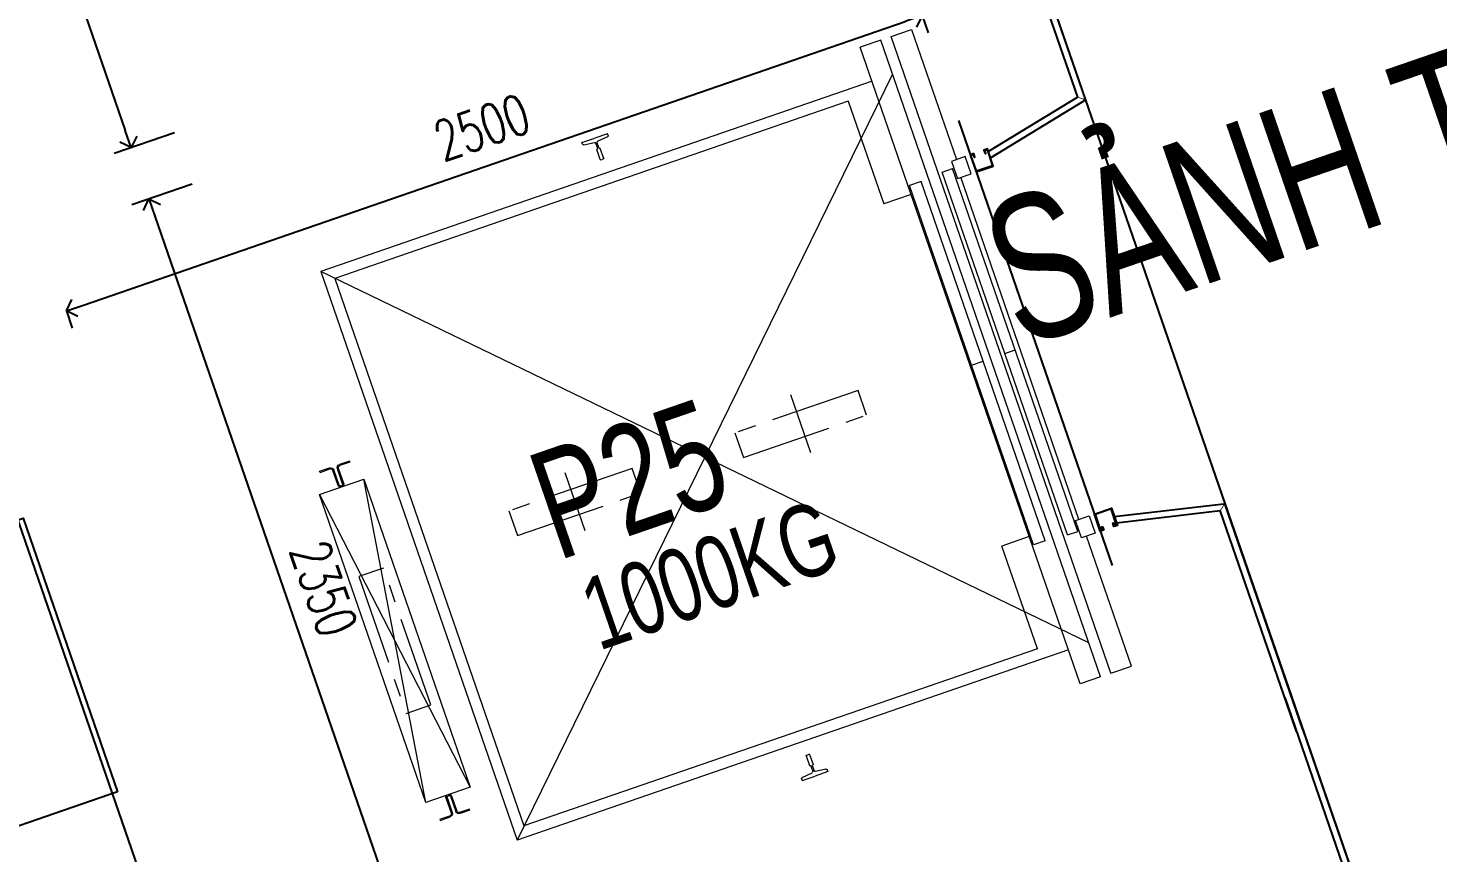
# Model space of a CAD drawing. Header units: millimetres. Extents: x -361699137 to 361252145, y -356478932 to 356523199.
# Drawn here: x 268595 to 272488, y 38764 to 41041 of the extents above; entities that cross this region are included whole.
import ezdxf
from ezdxf.enums import TextEntityAlignment as Align
from ezdxf.xclip import XClip

# ---------------------------------------------------------------- set-up
doc = ezdxf.new("R2010")
doc.units = ezdxf.units.MM
doc.header["$LTSCALE"] = 100
doc.header["$MEASUREMENT"] = 0
doc.header["$XCLIPFRAME"] = 0
for name, pattern in [('Xref_ST_MBDV Cot vach 30.7.2022$0$CENTERX2', [4, 2.5, -0.5, 0.5, -0.5]), ('Xref_ST_MBDV Cot vach 30.7.2022$0$HIDDEN', [0.375, 0.25, -0.125]), ('Xref_ST_MBDV Cot vach 30.7.2022$0$PHANTOMX2', [5, 2.5, -0.5, 0.5, -0.5, 0.5, -0.5])]:
    doc.linetypes.add(name, pattern=pattern)
for name, color, linetype in [('A-ANNO-ROOM', 50, 'Continuous'), ('IDEA - dim', 251, 'Continuous'), ('Xref_ST_MBDV Cot vach 30.7.2022$0$KT-Net manh', 139, 'Continuous'), ('Xref_ST_MBDV Cot vach 30.7.2022$0$KT-Text', 7, 'Continuous')]:
    doc.layers.add(name, color=color, linetype=linetype)
doc.layers.add('dien tich thong thuy', color=3, linetype='Continuous', plot=False)
doc.layers.add('Xref_ST_MBDV Cot vach 30.7.2022$0$KT-Noi that', color=36, linetype='Continuous', lineweight=9)
doc.styles.add('220126_HDN_HBA typical plan$0$211210_HDN_HBA_TYPICAL PLAN CORE OPT 1$0$HBA-Text', font='GOTHIC.TTF')
doc.styles.add('Xref_ST_MBDV Cot vach 30.7.2022$0$Arial', font='arial.ttf', dxfattribs={"width": 0.7})
doc.styles.add('Xref_ST_MBDV Cot vach 30.7.2022$0$xref.N.Cot vach tang N2$0$DIM', font='vnsimli.shx', dxfattribs={"width": 0.7})
doc.dimstyles.new('Xref_ST_MBDV Cot vach 30.7.2022$0$xref.N.Cot vach tang N2$0$CCU 1-100 A1', dxfattribs={"dimscale": 100, "dimtxt": 2.2, "dimasz": 1, "dimexe": 1, "dimexo": 0, "dimgap": 1, "dimtad": 1, "dimdec": 0, "dimdsep": 46, "dimtxsty": 'Xref_ST_MBDV Cot vach 30.7.2022$0$xref.N.Cot vach tang N2$0$DIM', "dimblk1": 'Xref_ST_MBDV Cot vach 30.7.2022$0$xref.N.Cot vach tang N2$0$_ARCHTICK', "dimblk2": 'Xref_ST_MBDV Cot vach 30.7.2022$0$xref.N.Cot vach tang N2$0$_ARCHTICK', "dimsah": 1, "dimcen": 0, "dimdle": 1, "dimclrd": 256, "dimclre": 256, "dimclrt": 31, "dimadec": 0, "dimazin": 0, "dimtfac": 1, "dimtdec": 0, "dimtix": 1, "dimtmove": 2, "dimatfit": 3, "dimldrblk": 'Xref_ST_MBDV Cot vach 30.7.2022$0$xref.N.Cot vach tang N2$0$_ARCHTICK', "dimfxl": 8, "dimtolj": 1, "dimarcsym": 0})

# ---------------------------------------------------------------- blocks, each defined once
blk = doc.blocks.new('A$C1AAC5519')
at = {"layer": 'A-ANNO-ROOM', "insert": (772.955269176513, 1216.574747113511), "char_height": 600, "attachment_point": 2, "rotation": 50.44882673977027, "style": '220126_HDN_HBA typical plan$0$211210_HDN_HBA_TYPICAL PLAN CORE OPT 1$0$HBA-Text'}
blk.add_mtext_dynamic_manual_height_columns('S.B1.', width=722857412.8743668, gutter_width=9765.624999999996, heights=[0], dxfattribs=at)
blk = doc.blocks.new('A$C418F5BC8')
at = {"layer": 'A-ANNO-ROOM', "insert": (648.1133449638728, 1090.790118377889), "char_height": 600, "attachment_point": 2, "rotation": 50.44882673977027, "style": '220126_HDN_HBA typical plan$0$211210_HDN_HBA_TYPICAL PLAN CORE OPT 1$0$HBA-Text'}
blk.add_mtext_dynamic_manual_height_columns('SL-S', width=722857412.8743668, gutter_width=9765.624999999996, heights=[0], dxfattribs=at)
blk = doc.blocks.new('A$C2A6C5140')
at = {"layer": 'A-ANNO-ROOM', "insert": (731.4497625969816, 1190.0169191678, 0.0003277973379295924), "char_height": 600, "attachment_point": 2, "rotation": 50.44882673977027, "style": '220126_HDN_HBA typical plan$0$211210_HDN_HBA_TYPICAL PLAN CORE OPT 1$0$HBA-Text'}
blk.add_mtext_dynamic_manual_height_columns('2-BR', width=722857412.8743668, gutter_width=9765.624999999996, heights=[0], dxfattribs=at)
blk = doc.blocks.new('A$C5388591E')
at = {"layer": 'A-ANNO-ROOM', "insert": (894.3001998505497, 842.1987865094561, 0.0004622000541105721), "char_height": 600, "attachment_point": 2, "rotation": 1.4064704596368105, "style": '220126_HDN_HBA typical plan$0$211210_HDN_HBA_TYPICAL PLAN CORE OPT 1$0$HBA-Text'}
blk.add_mtext_dynamic_manual_height_columns('3-BR', width=722857412.8743668, gutter_width=9765.624999999996, heights=[0], dxfattribs=at)
blk = doc.blocks.new('A$C21AF0CCA')
at = {"layer": 'A-ANNO-ROOM', "insert": (1197.56892258345, 814.6835720778872), "char_height": 600, "attachment_point": 2, "rotation": 0.10542954816276216, "style": '220126_HDN_HBA typical plan$0$211210_HDN_HBA_TYPICAL PLAN CORE OPT 1$0$HBA-Text'}
blk.add_mtext_dynamic_manual_height_columns('S.B1P.', width=722857412.8743668, gutter_width=9765.624999999996, heights=[0], dxfattribs=at)
blk = doc.blocks.new('Xref_ST_MBDV Cot vach 30.7.2022$0$TM 1000kg')
at = {"layer": 'Xref_ST_MBDV Cot vach 30.7.2022$0$KT-Net manh'}
for p, q in [((-2849.992175524749, 2500.000000000007), (-2849.992175524298, 1742.237188449821)), ((-2831.992175524923, 2500.000000000007), (-2831.992175524298, 1754.380282491551)), ((-2499.992175525869, 1800.000000000007), (-2500.000000003725, 500.0000000000073)), ((-2550.006080747044, 1692.663264479774), (-2831.992175524298, 1754.380282491551)), ((-2849.992175524298, 1742.237188449821), (-2846.992175522784, 1742.237188449821)), ((-2846.992175522784, 1742.237188449821), (-2846.992175522784, 1739.237188449821)), ((-2550.006080747044, 1674.237188449821), (-2846.992175522784, 1739.237188449821)), ((-2550.006080747044, 625.7628115501939), (-2846.992175522784, 560.7628115501939)), ((-2550.006080747044, 607.3367355202427), (-2831.992175524298, 545.6197175084671)), ((-2849.992175524298, 557.7628115501939), (-2846.992175522784, 557.7628115501939)), ((-2849.992175524705, -99.9999999999909), (-2849.992175524298, 557.7628115501939)), ((-2846.992175522784, 557.7628115501939), (-2846.992175522784, 560.7628115501939)), ((-2831.992175524851, -99.99999999998909), (-2831.992175524298, 545.6197175084671))]:
    blk.add_line(p, q, dxfattribs=at)
at = {"layer": 'Xref_ST_MBDV Cot vach 30.7.2022$0$KT-Net manh', "const_width": 2}
for points in [[(-2846.992175522784, 1742.237188449821), (-2831.992175524298, 1754.380282491551)], [(-2846.992175522784, 557.7628115501939), (-2831.992175524298, 545.6197175084671)]]:
    blk.add_lwpolyline(points, dxfattribs=at)
at = {"layer": 'Xref_ST_MBDV Cot vach 30.7.2022$0$KT-Net manh', "ltscale": 2}
for points in [[(-2510.006080747044, 1700.002331897216), (-2500.006080747044, 1700.002331897216), (-2500.006080747044, 1650.002331897216), (-2550.006080747044, 1650.002331897216), (-2550.006080747044, 1700.002331897216), (-2540.006080747044, 1700.002331897216), (-2540.006080747044, 1690.002331897216), (-2541.60608074702, 1690.002331897216), (-2541.60608074702, 1698.402331897356), (-2548.406080747067, 1698.402331897356), (-2548.406080747067, 1651.602331897309), (-2501.60608074702, 1651.602331897309), (-2501.60608074702, 1698.402331897356), (-2508.406080747067, 1698.402331897356), (-2508.406080747067, 1690.002331897216), (-2510.006080747044, 1690.002331897216)], [(-2510.006080747044, 599.9976681027983), (-2500.006080747044, 599.9976681027983), (-2500.006080747044, 649.9976681027983), (-2550.006080747044, 649.9976681027983), (-2550.006080747044, 599.9976681027983), (-2540.006080747044, 599.9976681027983), (-2540.006080747044, 609.9976681027983), (-2541.60608074702, 609.9976681027983), (-2541.60608074702, 601.5976681026586), (-2548.406080747067, 601.5976681026586), (-2548.406080747067, 648.3976681027052), (-2501.60608074702, 648.3976681027052), (-2501.60608074702, 601.5976681026586), (-2508.406080747067, 601.5976681026586), (-2508.406080747067, 609.9976681027983), (-2510.006080747044, 609.9976681027983)]]:
    blk.add_lwpolyline(points, close=True, dxfattribs=at)
at = {"layer": 'Xref_ST_MBDV Cot vach 30.7.2022$0$KT-Noi that', "linetype": 'Continuous', "ltscale": 2}
for p, q in [((-2460.006080747058, 2080.002331897216, -3.230259272854623e-06), (-2460.006080747058, 1700.002331897216, -3.230259272854623e-06)), ((-2400.006080747058, 2080.002331897216, -3.230259272854623e-06), (-2460.006080747058, 2080.002331897216, -3.230259272854623e-06)), ((-2400.006080747058, 220.0023318972126, -3.230259272854623e-06), (-2400.006080747058, 2080.002331897216, -3.230259272854623e-06)), ((-2370.006080747058, 220.0023318972126, -3.230259272854623e-06), (-2370.006080747058, 2080.002331897216, -3.230259272854623e-06)), ((-2370.006080747058, 2080.002331897216, -3.230259272854623e-06), (-2310.006080747058, 2080.002331897216, -3.230259272854623e-06)), ((-2310.006080747058, 220.0023318972126, -3.230259272854623e-06), (-2310.006080747058, 2080.002331897216, -3.230259272854623e-06)), ((-2310.006080747058, 1981.002331897216, -3.230259272854623e-06), (-700.0060807470581, 1981.002331897216, -3.230259272854623e-06)), ((-2230.006080747058, 1950.002331897216, -3.230259272854623e-06), (-730.0060807470581, 1950.002331897216, -3.230259272854623e-06)), ((-2230.006080747058, 1950.002331897216, -3.230259272854623e-06), (-2230.006080747058, 1650.002331897216, -3.230259272854623e-06)), ((-730.0060807470581, 1950.002331897216, -3.230259272854623e-06), (-730.0060807470581, 350.0023318972126, -3.230259272854623e-06)), ((-700.0060807470581, 1981.002331897216, -3.230259272854623e-06), (-700.0060807470581, 319.0023318972126, -3.230259272854623e-06)), ((-2441.259975502442, 620.0023318972162, -3.230259272854623e-06), (-2441.259975502442, 1680.002331897216, -3.230259272854623e-06)), ((-2411.006080747058, 1680.002331897216, -3.230259272854623e-06), (-2441.259975502442, 1680.002331897216, -3.230259272854623e-06)), ((-2411.006080747058, 620.0023318972162, -3.230259272854623e-06), (-2411.006080747058, 1680.002331897216, -3.230259272854623e-06)), ((-2348.006080747058, 625.0023318972162, -3.230259272854623e-06), (-2348.006080747058, 1675.002331897216, -3.230259272854623e-06)), ((-2348.006080747058, 1675.002331897216, -3.230259272854623e-06), (-2314.006080747058, 1675.002331897216, -3.230259272854623e-06)), ((-2314.006080747058, 625.0023318972162, -3.230259272854623e-06), (-2314.006080747058, 1675.002331897216, -3.230259272854623e-06)), ((-2455.006080747058, 650.0023318972162, -3.230259272854623e-06), (-2455.006080747058, 1650.002331897216, -3.230259272854623e-06)), ((-2310.006080747058, 1650.002331897216, -3.230259272854623e-06), (-2230.006080747058, 1650.002331897216, -3.230259272854623e-06)), ((-2411.006080747058, 1150.002331897216, -3.230259272854623e-06), (-2441.259975502428, 1150.002331897216, -3.230259272854623e-06)), ((-2314.006080747058, 1150.002331897216, -3.230259272854623e-06), (-2348.006080747058, 1150.002331897216, -3.230259272854623e-06)), ((-2348.006080747058, 625.0023318972162, -3.230259272854623e-06), (-2314.006080747058, 625.0023318972162, -3.230259272854623e-06)), ((-2310.006080747058, 650.0023318972162, -3.230259272854623e-06), (-2230.006080747058, 650.0023318972162, -3.230259272854623e-06)), ((-2230.006080747058, 350.0023318972126, -3.230259272854623e-06), (-2230.006080747058, 650.0023318972162, -3.230259272854623e-06)), ((-2460.006080747058, 220.0023318972126, -3.230259272854623e-06), (-2460.006080747058, 600.0023318972162, -3.230259272854623e-06)), ((-2411.006080747058, 620.0023318972162, -3.230259272854623e-06), (-2441.259975502442, 620.0023318972162, -3.230259272854623e-06)), ((-2310.006080747058, 319.0023318972126, -3.230259272854623e-06), (-700.0060807470581, 319.0023318972126, -3.230259272854623e-06)), ((-2230.006080747058, 350.0023318972126, -3.230259272854623e-06), (-730.0060807470581, 350.0023318972126, -3.230259272854623e-06)), ((-2400.006080747058, 220.0023318972126, -3.230259272854623e-06), (-2460.006080747058, 220.0023318972126, -3.230259272854623e-06)), ((-2370.006080747058, 220.0023318972126, -3.230259272854623e-06), (-2310.006080747058, 220.0023318972126, -3.230259272854623e-06))]:
    blk.add_line(p, q, dxfattribs=at)
at = {"layer": 'Xref_ST_MBDV Cot vach 30.7.2022$0$KT-Noi that', "linetype": 'Continuous'}
for p, q in [((-1572.506080747058, 2077.002331897216, -3.230259272854623e-06), (-1572.506080747058, 2082.002331897216, -3.230259272854623e-06)), ((-1572.506080747058, 2082.002331897216, -3.230259272854623e-06), (-1535.006080747058, 2082.002331897216, -3.230259272854623e-06)), ((-1569.506080747058, 2074.002331897216, -3.230259272854623e-06), (-1540.066080747114, 2070.902331897239, -3.230259272854623e-06)), ((-1537.066080747114, 2054.123071325659, -3.230259272854623e-06), (-1537.066080747114, 2067.902331897239, -3.230259272854623e-06)), ((-1497.506080747058, 2082.002331897216, -3.230259272854623e-06), (-1535.006080747058, 2082.002331897216, -3.230259272854623e-06)), ((-1532.946080747002, 2054.123071325659, -3.230259272854623e-06), (-1532.946080747002, 2067.902331897239, -3.230259272854623e-06)), ((-1500.506080747058, 2074.002331897216, -3.230259272854623e-06), (-1529.946080747002, 2070.902331897239, -3.230259272854623e-06)), ((-1497.506080747058, 2077.002331897216, -3.230259272854623e-06), (-1497.506080747058, 2082.002331897216, -3.230259272854623e-06)), ((-1540.006080747058, 2021.002331897216, -3.230259272854623e-06), (-1540.006080747058, 2050.002331897216, -3.230259272854623e-06)), ((-1530.006080747058, 2021.002331897216, -3.230259272854623e-06), (-1530.006080747058, 2050.002331897216, -3.230259272854623e-06)), ((-1539.006080747058, 2020.002331897216, -3.230259272854623e-06), (-1535.006080747058, 2020.002331897216, -3.230259272854623e-06)), ((-1531.006080747058, 2020.002331897216, -3.230259272854623e-06), (-1535.006080747058, 2020.002331897216, -3.230259272854623e-06)), ((-603.5060807470581, 1460.002341897176, -3.230259272854623e-06), (-574.406080746965, 1460.002341897176, -3.230259272854623e-06)), ((-603.5060807470581, 1456.802341897223, -3.230259272854623e-06), (-603.5060807470581, 1460.002341897176, -3.230259272854623e-06)), ((-603.5060807470581, 1456.802341897223, -3.230259272854623e-06), (-574.406080746965, 1456.802341897223, -3.230259272854623e-06)), ((-568.2060807470116, 1406.202341897246, -3.230259272854623e-06), (-568.2060807470116, 1450.602341897153, -3.230259272854623e-06)), ((-565.0060807470581, 1406.202341897246, -3.230259272854623e-06), (-565.0060807470581, 1450.602341897153, -3.230259272854623e-06)), ((-555.0060807470581, 1406.202341897246, -3.230259272854623e-06), (-555.0060807470581, 1450.602341897153, -3.230259272854623e-06)), ((-551.8060807471047, 1406.202341897246, -3.230259272854623e-06), (-551.8060807471047, 1450.602341897153, -3.230259272854623e-06)), ((-516.5060807470581, 1460.002341897176, -3.230259272854623e-06), (-545.6060807471513, 1460.002341897176, -3.230259272854623e-06)), ((-516.5060807470581, 1456.802341897223, -3.230259272854623e-06), (-545.6060807471513, 1456.802341897223, -3.230259272854623e-06)), ((-516.5060807470581, 1456.802341897223, -3.230259272854623e-06), (-516.5060807470581, 1460.002341897176, -3.230259272854623e-06)), ((-558.0060807470581, 1403.202341897246, -3.230259272854623e-06), (-562.0060807470581, 1403.202341897246, -3.230259272854623e-06)), ((-558.0060807470581, 1400.002341897176, -3.230259272854623e-06), (-562.0060807470581, 1400.002341897176, -3.230259272854623e-06)), ((-568.2060807470116, 493.8023218971866, -3.230259272854623e-06), (-568.2060807470116, 449.4023218972798, -3.230259272854623e-06)), ((-565.0060807470581, 493.8023218971866, -3.230259272854623e-06), (-565.0060807470581, 449.4023218972798, -3.230259272854623e-06)), ((-558.0060807470581, 500.0023218971401, -3.230259272854623e-06), (-562.0060807470581, 500.0023218971401, -3.230259272854623e-06)), ((-558.0060807470581, 496.8023218971866, -3.230259272854623e-06), (-562.0060807470581, 496.8023218971866, -3.230259272854623e-06)), ((-555.0060807470581, 493.8023218971866, -3.230259272854623e-06), (-555.0060807470581, 449.4023218972798, -3.230259272854623e-06)), ((-551.8060807471047, 493.8023218971866, -3.230259272854623e-06), (-551.8060807471047, 449.4023218972798, -3.230259272854623e-06)), ((-603.5060807470581, 443.2023218972099, -3.230259272854623e-06), (-574.406080746965, 443.2023218972099, -3.230259272854623e-06)), ((-603.5060807470581, 440.0023218971401, -3.230259272854623e-06), (-574.406080746965, 440.0023218971401, -3.230259272854623e-06)), ((-516.5060807470581, 443.2023218972099, -3.230259272854623e-06), (-545.6060807471513, 443.2023218972099, -3.230259272854623e-06)), ((-516.5060807470581, 440.0023218971401, -3.230259272854623e-06), (-545.6060807471513, 440.0023218971401, -3.230259272854623e-06)), ((-1540.006080747058, 279.0023318972126, -3.230259272854623e-06), (-1540.006080747058, 250.0023318972126, -3.230259272854623e-06)), ((-1539.006080747058, 280.0023318972126, -3.230259272854623e-06), (-1535.006080747058, 280.0023318972126, -3.230259272854623e-06)), ((-1531.006080747058, 280.0023318972126, -3.230259272854623e-06), (-1535.006080747058, 280.0023318972126, -3.230259272854623e-06)), ((-1530.006080747058, 279.0023318972126, -3.230259272854623e-06), (-1530.006080747058, 250.0023318972126, -3.230259272854623e-06)), ((-1537.066080747114, 245.8815924687697, -3.230259272854623e-06), (-1537.066080747114, 232.1023318971893, -3.230259272854623e-06)), ((-1532.946080747002, 245.8815924687697, -3.230259272854623e-06), (-1532.946080747002, 232.1023318971893, -3.230259272854623e-06)), ((-1572.506080747058, 223.0023318972126, -3.230259272854623e-06), (-1572.506080747058, 218.0023318972126, -3.230259272854623e-06)), ((-1572.506080747058, 218.0023318972126, -3.230259272854623e-06), (-1535.006080747058, 218.0023318972126, -3.230259272854623e-06)), ((-1569.506080747058, 226.0023318972126, -3.230259272854623e-06), (-1540.066080747114, 229.1023318971893, -3.230259272854623e-06)), ((-1497.506080747058, 218.0023318972126, -3.230259272854623e-06), (-1535.006080747058, 218.0023318972126, -3.230259272854623e-06)), ((-1500.506080747058, 226.0023318972126, -3.230259272854623e-06), (-1529.946080747002, 229.1023318971893, -3.230259272854623e-06)), ((-1497.506080747058, 223.0023318972126, -3.230259272854623e-06), (-1497.506080747058, 218.0023318972126, -3.230259272854623e-06))]:
    blk.add_line(p, q, dxfattribs=at)
at = {"layer": 'Xref_ST_MBDV Cot vach 30.7.2022$0$KT-Noi that', "linetype": 'Xref_ST_MBDV Cot vach 30.7.2022$0$HIDDEN', "ltscale": 500}
for p, q in [((-2370.006080747058, 1981.002331897216, -3.230259272854623e-06), (-700.0060807470581, 319.0023318972126, -3.230259272854623e-06)), ((-2370.006080747058, 319.0023318972126, -3.230259272854623e-06), (-700.0060807470581, 1981.002331897216, -3.230259272854623e-06)), ((-495.0060807470581, 1400.002331897216, -3.230259272854623e-06), (-625.0060807470581, 500.0023318972162, -3.230259272854623e-06)), ((-495.0060807470581, 500.0023318972162, -3.230259272854623e-06), (-625.0060807470581, 1400.002331897216, -3.230259272854623e-06))]:
    blk.add_line(p, q, dxfattribs=at)
at = {"layer": 'Xref_ST_MBDV Cot vach 30.7.2022$0$KT-Noi that', "linetype": 'Xref_ST_MBDV Cot vach 30.7.2022$0$CENTERX2'}
for p, q in [((-1815.006080747058, 1236.002331897216, -3.230259272854623e-06), (-1815.006080747058, 1066.653990867846, -3.230259272854623e-06)), ((-1155.006080747058, 1236.002331897216, -3.230259272854623e-06), (-1155.006080747058, 1066.653990867846, -3.230259272854623e-06))]:
    blk.add_line(p, q, dxfattribs=at)
at = {"layer": 'Xref_ST_MBDV Cot vach 30.7.2022$0$KT-Noi that', "linetype": 'Continuous', "ltscale": 2, "elevation": -3.230261762599158e-06}
for points in [[(-2485.00608074879, 1700.002331897216), (-2445.00608074879, 1700.002331897216), (-2445.00608074879, 1650.002331897216), (-2485.00608074879, 1650.002331897216)], [(-495.0060807470581, 1400.002331897216), (-625.0060807470581, 1400.002331897216), (-625.0060807470581, 500.0023318972162), (-495.0060807470581, 500.0023318972162)], [(-2485.00608074879, 600.0023318972162), (-2445.00608074879, 600.0023318972162), (-2445.00608074879, 650.0023318972162), (-2485.00608074879, 650.0023318972162)]]:
    blk.add_lwpolyline(points, close=True, dxfattribs=at)
at = {"layer": 'Xref_ST_MBDV Cot vach 30.7.2022$0$KT-Noi that', "linetype": 'Xref_ST_MBDV Cot vach 30.7.2022$0$PHANTOMX2', "elevation": -3.230261762599158e-06}
for points in [[(-1635.006080747058, 1186.002331897216), (-1635.006080747058, 1114.002331897333), (-1995.006080747058, 1114.002331897333), (-1995.006080747058, 1186.002331897216)], [(-975.0060807470581, 1186.002331897216), (-975.0060807470581, 1114.002331897333), (-1335.006080747058, 1114.002331897333), (-1335.006080747058, 1186.002331897216)], [(-524.0060807470581, 1150.002331897216), (-524.0060807470581, 750.0023318972162), (-596.0060807470581, 750.0023318972162), (-596.0060807470581, 1150.002331897216)]]:
    blk.add_lwpolyline(points, close=True, dxfattribs=at)
at = {"layer": 'Xref_ST_MBDV Cot vach 30.7.2022$0$KT-Noi that', "linetype": 'Continuous'}
for centre, radius, start, end in [((-1569.506080747058, 2077.002331897216, -3.230259272854623e-06), 3, 180, 270), ((-1540.066080747114, 2067.902331897239, -3.230259272854623e-06), 3, 0, 90), ((-1529.946080747002, 2067.902331897239, -3.230259272854623e-06), 3, 90, 180), ((-1500.506080747058, 2077.002331897216, -3.230259272854623e-06), 3, 270, 0), ((-1542.280197382381, 2054.7339947371, -3.230259272854623e-06), 5.24978472904255, 295.6697211345437, 353.3172836214693), ((-1527.731964111736, 2054.7339947371, -3.230259272854623e-06), 5.24978472904255, 186.6827163785307, 244.3302788654563), ((-1539.006080747058, 2021.002331897216, -3.230259272854623e-06), 1, 180, 270), ((-1531.006080747058, 2021.002331897216, -3.230259272854623e-06), 1, 270, 0), ((-574.406080746965, 1450.602341897153, -3.230259272854623e-06), 9.399999999997844, 0, 90), ((-574.406080746965, 1450.602341897153, -3.230259272854623e-06), 6.19999999999734, 0, 90), ((-545.6060807471513, 1450.602341897153, -3.230259272854623e-06), 9.400000000001475, 90, 180), ((-545.6060807471513, 1450.602341897153, -3.230259272854623e-06), 6.200000000004374, 90, 180), ((-562.0060807470581, 1406.202341897246, -3.230259272854623e-06), 6.20000000000076, 180, 270), ((-562.0060807470581, 1406.202341897246, -3.230259272854623e-06), 2.999999999999834, 180, 270), ((-558.0060807470581, 1406.202341897246, -3.230259272854623e-06), 3.000000000000045, 270, 0), ((-558.0060807470581, 1406.202341897246, -3.230259272854623e-06), 6.19999999999713, 270, 0), ((-562.0060807470581, 493.8023218971866, -3.230259272854623e-06), 6.20000000000076, 90, 180), ((-562.0060807470581, 493.8023218971866, -3.230259272854623e-06), 2.999999999999834, 90, 180), ((-558.0060807470581, 493.8023218971866, -3.230259272854623e-06), 6.19999999999713, 0, 90), ((-558.0060807470581, 493.8023218971866, -3.230259272854623e-06), 3.000000000000045, 0, 90), ((-574.406080746965, 449.4023218972798, -3.230259272854623e-06), 6.19999999999734, 270, 0), ((-574.406080746965, 449.4023218972798, -3.230259272854623e-06), 9.399999999997844, 270, 0), ((-545.6060807471513, 449.4023218972798, -3.230259272854623e-06), 9.400000000001475, 180, 270), ((-545.6060807471513, 449.4023218972798, -3.230259272854623e-06), 6.200000000004374, 180, 270), ((-1539.006080747058, 279.0023318972126, -3.230259272854623e-06), 1, 90, 180), ((-1531.006080747058, 279.0023318972126, -3.230259272854623e-06), 1, 0, 90), ((-1542.280197382381, 245.2706690573286, -3.230259272854623e-06), 5.24978472904255, 6.682716378530666, 64.33027886545624), ((-1527.731964111736, 245.2706690573286, -3.230259272854623e-06), 5.24978472904255, 115.6697211345438, 173.3172836214693), ((-1569.506080747058, 223.0023318972126, -3.230259272854623e-06), 3, 90, 180), ((-1540.066080747114, 232.1023318971893, -3.230259272854623e-06), 3, 270, 0), ((-1529.946080747002, 232.1023318971893, -3.230259272854623e-06), 3, 180, 270), ((-1500.506080747058, 223.0023318972126, -3.230259272854623e-06), 3, 0, 90)]:
    blk.add_arc(centre, radius, start, end, dxfattribs=at)
blk = doc.blocks.new('13')
at = {"layer": 'IDEA - dim'}
blk.add_lwpolyline([(-4369.999999991771, -11425.00000000373), (-4369.999999992709, -9785.000000007443, -0.414213562373095), (-4309.999999993175, -9725.000000007421), (-3629.999999992724, -9725.000000005595, -0.414213562373095), (-3569.999999993641, -9785.00000000745), (-3569.999999991785, -11425.0000000056)], format="xyb", close=True, dxfattribs=at)
blk = doc.blocks.new('Xref_ST_MBDV Cot vach 30.7.2022$0$xref.N.Cot vach tang N2$0$_Open90')
at = {"color": 0, "linetype": 'ByBlock', "lineweight": -2}
for p, q in [((0, 0), (-1, 0)), ((-0.5, 0.5), (0, 0)), ((0, 0), (-0.5, -0.5))]:
    blk.add_line(p, q, dxfattribs=at)
blk = doc.blocks.new('*D537')
at = {"layer": 'Defpoints', "color": 5, "transparency": 16777216}
for p, q in [((268232.413487989, 42974.11324863441), (268065.6718961145, 42916.54602605033)), ((268129.2517131534, 42885.6008024238), (268863.5300649322, 40758.78738745079)), ((268999.3264331802, 40752.77479299597), (268832.5848413056, 40695.20757041186))]:
    blk.add_line(p, q, dxfattribs=at)
at = {"layer": 'Defpoints', "color": 0, "transparency": 16777216}
for p in [(268232.413487989, 42974.11324863441), (268999.3264331802, 40752.77479299597), (268879.8473616384, 40711.52486711806)]:
    blk.add_point(p, dxfattribs=at)
at = {"layer": 'Defpoints', "color": 5, "transparency": 16777216}
for p, xscale, yscale, zscale, rotation in [((268112.9344164472, 42932.86332275653), 50.00000000000001, 50.00000000000001, 50.00000000000001, 109.0471379530757), ((268879.8473616384, 40711.52486711806), 49.99999999999999, 49.99999999999999, 49.99999999999999, 289.0471379530757)]:
    blk.add_blockref('Xref_ST_MBDV Cot vach 30.7.2022$0$xref.N.Cot vach tang N2$0$_Open90', p, dxfattribs=dict(at, xscale=xscale, yscale=yscale, zscale=zscale, rotation=rotation))
at = {"layer": 'Defpoints', "color": 5, "transparency": 16777216, "insert": (268595.6421817415, 41856.46041802032), "char_height": 110, "attachment_point": 5, "rotation": 289.04713795307566, "style": 'Xref_ST_MBDV Cot vach 30.7.2022$0$xref.N.Cot vach tang N2$0$DIM'}
blk.add_mtext('\\A1;2350', dxfattribs=at)
blk = doc.blocks.new('Xref_ST_MBDV Cot vach 30.7.2022$0$xref.N.Cot vach tang N2$0$_ARCHTICK')
at = {"color": 0, "linetype": 'ByBlock', "const_width": 0.15}
blk.add_lwpolyline([(-0.5, -0.5), (0.5, 0.5)], dxfattribs=at)
blk = doc.blocks.new('*D539')
at = {"layer": 'Defpoints', "color": 5, "transparency": 16777216}
for p, q in [((269048.2783232987, 40610.98723199774), (268881.5367314242, 40553.42000941366)), ((268945.1165484631, 40522.47478578713), (269679.3949002419, 38395.66137081412)), ((269815.1912684898, 38389.64877635927), (269648.4496766153, 38332.08155377518))]:
    blk.add_line(p, q, dxfattribs=at)
at = {"layer": 'Defpoints', "color": 0, "transparency": 16777216}
for p in [(269048.2783232987, 40610.98723199774), (269815.1912684898, 38389.64877635927), (269695.712196948, 38348.39885048138)]:
    blk.add_point(p, dxfattribs=at)
at = {"layer": 'Defpoints', "color": 5, "transparency": 16777216}
for p, xscale, yscale, zscale, rotation in [((268928.7992517569, 40569.73730611986), 50.00000000000001, 50.00000000000001, 50.00000000000001, 109.0471379530743), ((269695.712196948, 38348.39885048138), 50, 50, 50, 289.0471379530744)]:
    blk.add_blockref('Xref_ST_MBDV Cot vach 30.7.2022$0$xref.N.Cot vach tang N2$0$_Open90', p, dxfattribs=dict(at, xscale=xscale, yscale=yscale, zscale=zscale, rotation=rotation))
at = {"layer": 'Defpoints', "color": 5, "transparency": 16777216, "insert": (269411.5070170512, 39493.33440138365), "char_height": 110, "attachment_point": 5, "rotation": 289.0471379530743, "style": 'Xref_ST_MBDV Cot vach 30.7.2022$0$xref.N.Cot vach tang N2$0$DIM'}
blk.add_mtext('\\A1;2350', dxfattribs=at)
blk = doc.blocks.new('*D540')
at = {"layer": 'Defpoints', "color": 5, "transparency": 16777216}
for p, q in [((271063.9580553538, 41076.17192421636), (271080.27535206, 41028.90940388358)), ((268748.0945590499, 40276.62438561271), (271016.6955350211, 41059.85462751011)), ((268700.8320387172, 40260.30708890656), (268717.1493354234, 40213.04456857378))]:
    blk.add_line(p, q, dxfattribs=at)
at = {"layer": 'Defpoints', "color": 0, "transparency": 16777216}
for p in [(271063.9580553538, 41076.17192421636), (271063.9580553538, 41076.17192421631), (268700.8320387172, 40260.30708890656)]:
    blk.add_point(p, dxfattribs=at)
at = {"layer": 'Defpoints', "color": 5, "transparency": 16777216}
for p, xscale, yscale, zscale, rotation in [((271063.9580553538, 41076.17192421631), 50.00000000000001, 50.00000000000001, 50.00000000000001, 19.04713795307723), ((268700.8320387172, 40260.30708890651), 50, 50, 50, 199.0471379530772)]:
    blk.add_blockref('Xref_ST_MBDV Cot vach 30.7.2022$0$xref.N.Cot vach tang N2$0$_Open90', p, dxfattribs=dict(at, xscale=xscale, yscale=yscale, zscale=zscale, rotation=rotation))
at = {"layer": 'Defpoints', "color": 5, "transparency": 16777216, "insert": (269848.1287239525, 40767.49079926014), "char_height": 110, "attachment_point": 5, "rotation": 19.04713795307723, "style": 'Xref_ST_MBDV Cot vach 30.7.2022$0$xref.N.Cot vach tang N2$0$DIM'}
blk.add_mtext('\\A1;2500', dxfattribs=at)
blk = doc.blocks.new('ĂERWER')
at = {"layer": 'Xref_ST_MBDV Cot vach 30.7.2022$0$KT-Text', "style": 'Xref_ST_MBDV Cot vach 30.7.2022$0$Arial', "width": 0.7}
blk.add_text('P25', height=300, rotation=19.04679309937718, dxfattribs=at).set_placement((-65966.43874296529, 39446.90193753538), align=Align.CENTER)
blk.add_text('1000KG', height=200, rotation=19.04679309937718, dxfattribs=at).set_placement((-66099.22503067972, 39113.1805460045))
blk = doc.blocks.new('*D565')
at = {"layer": 'Defpoints', "color": 5, "transparency": 16777216}
for p, q in [((268232.413487989, 42974.11324863435), (268065.6718961145, 42916.54602605027)), ((268129.2517131534, 42885.60080242373), (268863.5300649322, 40758.78738745073)), ((268999.3264331801, 40752.77479299589), (268832.5848413057, 40695.2075704118))]:
    blk.add_line(p, q, dxfattribs=at)
at = {"layer": 'Defpoints', "color": 0, "transparency": 16777216}
for p in [(268232.413487989, 42974.11324863435), (268999.3264331801, 40752.77479299589), (268879.8473616384, 40711.524867118)]:
    blk.add_point(p, dxfattribs=at)
at = {"layer": 'Defpoints', "color": 5, "transparency": 16777216}
for p, xscale, yscale, zscale, rotation in [((268112.9344164472, 42932.86332275646), 50.00000000000001, 50.00000000000001, 50.00000000000001, 109.0471379530757), ((268879.8473616384, 40711.524867118), 49.99999999999999, 49.99999999999999, 49.99999999999999, 289.0471379530757)]:
    blk.add_blockref('Xref_ST_MBDV Cot vach 30.7.2022$0$xref.N.Cot vach tang N2$0$_Open90', p, dxfattribs=dict(at, xscale=xscale, yscale=yscale, zscale=zscale, rotation=rotation))
at = {"layer": 'Defpoints', "color": 5, "transparency": 16777216, "insert": (268595.6421817415, 41856.46041802026), "char_height": 110, "attachment_point": 5, "rotation": 289.04713795307566, "style": 'Xref_ST_MBDV Cot vach 30.7.2022$0$xref.N.Cot vach tang N2$0$DIM'}
blk.add_mtext('\\A1;2350', dxfattribs=at)
blk = doc.blocks.new('*D567')
at = {"layer": 'Defpoints', "color": 5, "transparency": 16777216}
for p, q in [((269048.2783232987, 40610.98723199769), (268881.5367314242, 40553.4200094136)), ((268945.1165484632, 40522.47478578707), (269679.3949002419, 38395.66137081406)), ((269815.1912684898, 38389.64877635921), (269648.4496766153, 38332.08155377513))]:
    blk.add_line(p, q, dxfattribs=at)
at = {"layer": 'Defpoints', "color": 0, "transparency": 16777216}
for p in [(269048.2783232987, 40610.98723199769), (269815.1912684898, 38389.64877635921), (269695.7121969481, 38348.39885048132)]:
    blk.add_point(p, dxfattribs=at)
at = {"layer": 'Defpoints', "color": 5, "transparency": 16777216}
for p, xscale, yscale, zscale, rotation in [((268928.799251757, 40569.7373061198), 50.00000000000001, 50.00000000000001, 50.00000000000001, 109.0471379530743), ((269695.7121969481, 38348.39885048132), 50, 50, 50, 289.0471379530744)]:
    blk.add_blockref('Xref_ST_MBDV Cot vach 30.7.2022$0$xref.N.Cot vach tang N2$0$_Open90', p, dxfattribs=dict(at, xscale=xscale, yscale=yscale, zscale=zscale, rotation=rotation))
at = {"layer": 'Defpoints', "color": 5, "transparency": 16777216, "insert": (269411.5070170512, 39493.33440138359), "char_height": 110, "attachment_point": 5, "rotation": 289.0471379530743, "style": 'Xref_ST_MBDV Cot vach 30.7.2022$0$xref.N.Cot vach tang N2$0$DIM'}
blk.add_mtext('\\A1;2350', dxfattribs=at)
blk = doc.blocks.new('*D568')
at = {"layer": 'Defpoints', "color": 5, "transparency": 16777216}
for p, q in [((271063.9580553538, 41076.1719242163), (271080.2753520601, 41028.90940388351)), ((268748.0945590499, 40276.62438561265), (271016.6955350211, 41059.85462751005)), ((268700.8320387172, 40260.3070889065), (268717.1493354234, 40213.04456857371))]:
    blk.add_line(p, q, dxfattribs=at)
at = {"layer": 'Defpoints', "color": 0, "transparency": 16777216}
for p in [(271063.9580553538, 41076.1719242163), (271063.9580553539, 41076.17192421624), (268700.8320387172, 40260.3070889065)]:
    blk.add_point(p, dxfattribs=at)
at = {"layer": 'Defpoints', "color": 5, "transparency": 16777216}
for p, xscale, yscale, zscale, rotation in [((271063.9580553539, 41076.17192421624), 50.00000000000001, 50.00000000000001, 50.00000000000001, 19.04713795307723), ((268700.8320387172, 40260.30708890645), 50, 50, 50, 199.0471379530772)]:
    blk.add_blockref('Xref_ST_MBDV Cot vach 30.7.2022$0$xref.N.Cot vach tang N2$0$_Open90', p, dxfattribs=dict(at, xscale=xscale, yscale=yscale, zscale=zscale, rotation=rotation))
at = {"layer": 'Defpoints', "color": 5, "transparency": 16777216, "insert": (269848.1287239525, 40767.49079926009), "char_height": 110, "attachment_point": 5, "rotation": 19.04713795307723, "style": 'Xref_ST_MBDV Cot vach 30.7.2022$0$xref.N.Cot vach tang N2$0$DIM'}
blk.add_mtext('\\A1;2500', dxfattribs=at)

msp = doc.modelspace()

# ---------------------------------------------------------------- linework, layer by layer
at = {"layer": 'dien tich thong thuy', "elevation": -1.275851253765035e-05}
for points in [[(264502.0959579953, 41850.20581207985), (262375.2825470039, 41115.92746001791), (262970.8638765543, 39390.84546859525), (262852.7075757218, 39350.05222682819), (263852.8956339007, 36453.03997744284), (263961.6041832521, 36490.57140068979), (264874.5482409263, 33843.3838509356), (267328.3551803983, 34690.55570950791), (267451.2378821868, 34732.98032676883), (269975.0556038705, 35604.32367259769), (267751.0086771187, 42046.20620958629), (266465.4681258968, 41602.37573981032), (266176.6519741911, 42438.92234968991), (265902.5293562461, 42344.28202880461), (264985.6364618005, 42027.72647267771), (264498.8324989338, 41859.65831532383), (264502.0959579953, 41850.20581207985)], [(264502.0959579953, 41850.20581207977), (262375.2825470039, 41115.92746001783), (262970.8638765543, 39390.84546859517), (262852.7075757218, 39350.05222682812), (263852.8956339007, 36453.03997744276), (263961.6041832521, 36490.57140068972), (264874.5482409263, 33843.38385093553), (267328.3551803983, 34690.55570950783), (267451.2378821868, 34732.98032676875), (269975.0556038705, 35604.32367259762), (267751.0086771187, 42046.20620958622), (266465.4681258968, 41602.37573981025), (266176.6519741911, 42438.92234968984), (265902.5293562461, 42344.28202880453), (264985.6364618005, 42027.72647267764), (264498.8324989338, 41859.65831532376), (264502.0959579953, 41850.20581207977)]]:
    msp.add_lwpolyline(points, dxfattribs=at)
at = {"layer": 'Xref_ST_MBDV Cot vach 30.7.2022$0$KT-Net manh', "elevation": -1.275855555024299e-05}
for points in [[(270458.8473107598, 43901.44124327751), (272971.7008507834, 36623.04252343852), (275712.9055294306, 37569.43607649609), (273207.6439189612, 44847.68531407451)], [(270458.8473107598, 43901.44124327744), (272971.7008507834, 36623.04252343845), (275712.9055294306, 37569.43607649601), (273207.6439189612, 44847.68531407444)]]:
    msp.add_lwpolyline(points, close=True, dxfattribs=at)

# ---------------------------------------------------------------- block references
at = {"layer": 'A-ANNO-ROOM'}
for p in [(-259643.7130096142, 30107.50136767479, 5.460850030168077e-05), (-265285.2820729736, 28918.92663560377, 5.460850030168077e-05), (-245554.3968650475, 25356.81105555443, 5.460850030168077e-05), (-227992.1817903481, 24030.19494673412, 5.460832008522107e-05), (-256709.4713859697, 21832.8932062781, 5.460850030168077e-05), (-262170.0583902029, 20336.74231012515, 5.460850030168077e-05), (-227339.9751671815, 20267.82827189344, 5.460850030168077e-05), (-224467.8250259957, 15310.13736246047, 5.460832008522128e-05)]:
    msp.add_blockref('A$C21AF0CCA', p, dxfattribs=at)
at = {"layer": 'dien tich thong thuy'}
for name, p, rotation in [('A$C2A6C5140', (-231902.1761341663, 41866.69510118499, 3.214423980650787e-05), 310.9576437198666), ('A$C2A6C5140', (-223136.0769012624, 38294.90614465419, 1.895367564819208e-05), 310.9576437198666), ('A$C2A6C5140', (-179022.2876665308, 13510.42375649511, 0.000178988243818107), 310.9576437198666), ('A$C2A6C5140', (-176749.4277460563, 2773.706094754736, 0.000178988243818107), 310.9576437198666), ('A$C2A6C5140', (-199561.0792445699, 2742.960286576832, 0.0001030398263186841), 310.9576437198666), ('A$C2A6C5140', (-192735.1419570138, 2545.06827839894, 0.000178988243818107), 310.9576437198666), ('A$C418F5BC8', (-243956.3571569886, 39603.8582028097, -1.001597833679712e-05), 309.6632197063607), ('A$C418F5BC8', (-248126.4019441397, 37597.12528390926, -1.001597833679712e-05), 309.6632197063607), ('A$C418F5BC8', (-251890.361273925, 36548.61448139837, -1.001597833679712e-05), 309.6632197063607), ('A$C418F5BC8', (-255839.4329553979, 34945.01120257354, -1.001597833679712e-05), 309.6632197063607), ('A$C1AAC5519', (-240877.0889148213, 28052.61175672372, 0.0003723829774320968), 309.6566028083925), ('A$C1AAC5519', (-219521.6105350079, 27682.1615688601, 0.0005547181599990354), 309.6566028083925), ('A$C1AAC5519', (-217651.9125884596, 24627.95011466656, 0.0003723828570649432), 309.6566028083925), ('A$C1AAC5519', (-267764.0012375055, 19262.70548251106, 0.0003723828655667127), 309.6566028083925), ('A$C418F5BC8', (-223053.1163780628, 10712.6679421931, -1.001597833679712e-05), 309.6632197063607), ('A$C1AAC5519', (-213503.7868963684, 3324.648489140978, -0.3423708923741385), 309.6566028083925), ('A$C1AAC5519', (-207798.658660123, 3064.615415494518, 0.0003723828655667127), 309.6566028083925), ('A$C1AAC5519', (-184128.1584514385, 2786.454424718489, 0.0003723828655667127), 309.6566028083925)]:
    msp.add_blockref(name, p, dxfattribs=dict(at, rotation=rotation))
for p in [(-273086.0443437684, 28673.87453448355, -1.001579812033762e-05), (-220441.6689392982, 3035.191374137183, 4.458552763712727e-05)]:
    msp.add_blockref('A$C5388591E', p, dxfattribs=at)
at = {"layer": 'IDEA - dim', "rotation": 109.0471379536515}
for p in [(256616.5103077572, 39334.01734801059, -1.275884763208651e-05), (256616.5103077572, 39334.01734801051, -1.275884763208651e-05)]:
    msp.add_blockref('13', p, dxfattribs=at)
at = {"layer": 'Xref_ST_MBDV Cot vach 30.7.2022$0$KT-Noi that', "xscale": -1, "rotation": 19.04679309956865}
for p in [(269388.4048604599, 38268.76550443773, -1.275848364499597e-05), (269388.4048604599, 38268.76550443766, -1.275848364499597e-05), (270204.2696957696, 35905.63948780108, -1.275848364499597e-05), (270204.2696957696, 35905.63948780101, -1.275848364499597e-05)]:
    msp.add_blockref('Xref_ST_MBDV Cot vach 30.7.2022$0$TM 1000kg', p, dxfattribs=at)
at = {"layer": 'Xref_ST_MBDV Cot vach 30.7.2022$0$KT-Text'}
ref = msp.add_blockref('ĂERWER', (336269.8468388853, 207.7540882126195, -4.544337034582126e-05), dxfattribs=at)
XClip(ref).set_block_clipping_path([(-134885.3939039337, -23347.14561486573), (15494.0954186382, 85174.24586898294)])

# ---------------------------------------------------------------- texts
at = {"layer": 'Xref_ST_MBDV Cot vach 30.7.2022$0$KT-Text', "extrusion": (-7.74205027670849e-08, -2.601022452450711e-08, 0.9999999999999968), "style": 'Xref_ST_MBDV Cot vach 30.7.2022$0$Arial', "width": 0.7}
for p in [(272998.7055297901, 40729.21492938997, -0.03131063607168212), (272998.7055297901, 40729.2149293899, -0.03131063607168212)]:
    msp.add_text('SẢNH THANG MÁY', height=400, rotation=18.99999999983976, dxfattribs=at).set_placement(p, align=Align.CENTER)

# ---------------------------------------------------------------- dimensions: what is measured, and where the dimension line sits
at = {"layer": 'Defpoints', "color": 5}
for p1, p2, distance, picture, middle in [((268232.413487989, 42974.11324863443, -1.275848364499597e-05), (268999.3264331801, 40752.77479299595, -1.275848364499597e-05), -126.39938655466517, '*D537', (268595.6421817415, 41856.46041802032, -1.275866741562702e-05)), ((268232.413487989, 42974.11324863436, -1.275848364499597e-05), (268999.3264331801, 40752.77479299588, -1.275848364499597e-05), -126.39938655466045, '*D565', (268595.6421817415, 41856.46041802026, -1.275866741562702e-05)), ((268700.8320387172, 40260.30708890657, -1.275848364499597e-05), (271063.9580553538, 41076.17192421637, -1.275848364499597e-05), -5.5041164159776434e-11, '*D540', (269848.1287239525, 40767.49079926014, -1.275866741562702e-05)), ((268700.8320387172, 40260.3070889065, -1.275848364499597e-05), (271063.9580553538, 41076.17192421629, -1.275848364499597e-05), -7.925555109977966e-11, '*D568', (269848.1287239525, 40767.49079926009, -1.275866741562702e-05)), ((269048.2783232987, 40610.98723199775, -1.275848364499597e-05), (269815.1912684898, 38389.64877635927, -1.275848364499597e-05), -126.3993865547728, '*D539', (269411.5070170512, 39493.33440138365, -1.275866741562702e-05)), ((269048.2783232987, 40610.98723199768, -1.275848364499597e-05), (269815.1912684898, 38389.6487763592, -1.275848364499597e-05), -126.3993865546628, '*D567', (269411.5070170512, 39493.33440138359, -1.275866741562702e-05))]:
    dim = msp.add_aligned_dim(p1=p1, p2=p2, distance=distance, dimstyle='Xref_ST_MBDV Cot vach 30.7.2022$0$xref.N.Cot vach tang N2$0$CCU 1-100 A1', override={"dimscale": 50, "dimblk1": 'Xref_ST_MBDV Cot vach 30.7.2022$0$xref.N.Cot vach tang N2$0$_Open90', "dimblk2": 'Xref_ST_MBDV Cot vach 30.7.2022$0$xref.N.Cot vach tang N2$0$_Open90', "dimclrd": 5, "dimclre": 5, "dimclrt": 5, "dimlwd": 65535, "dimlwe": 65535}, dxfattribs=at)
    dim.commit()
    dim.dimension.update_dxf_attribs({"geometry": picture, "text_midpoint": middle})

doc.saveas('drawing.dxf')
